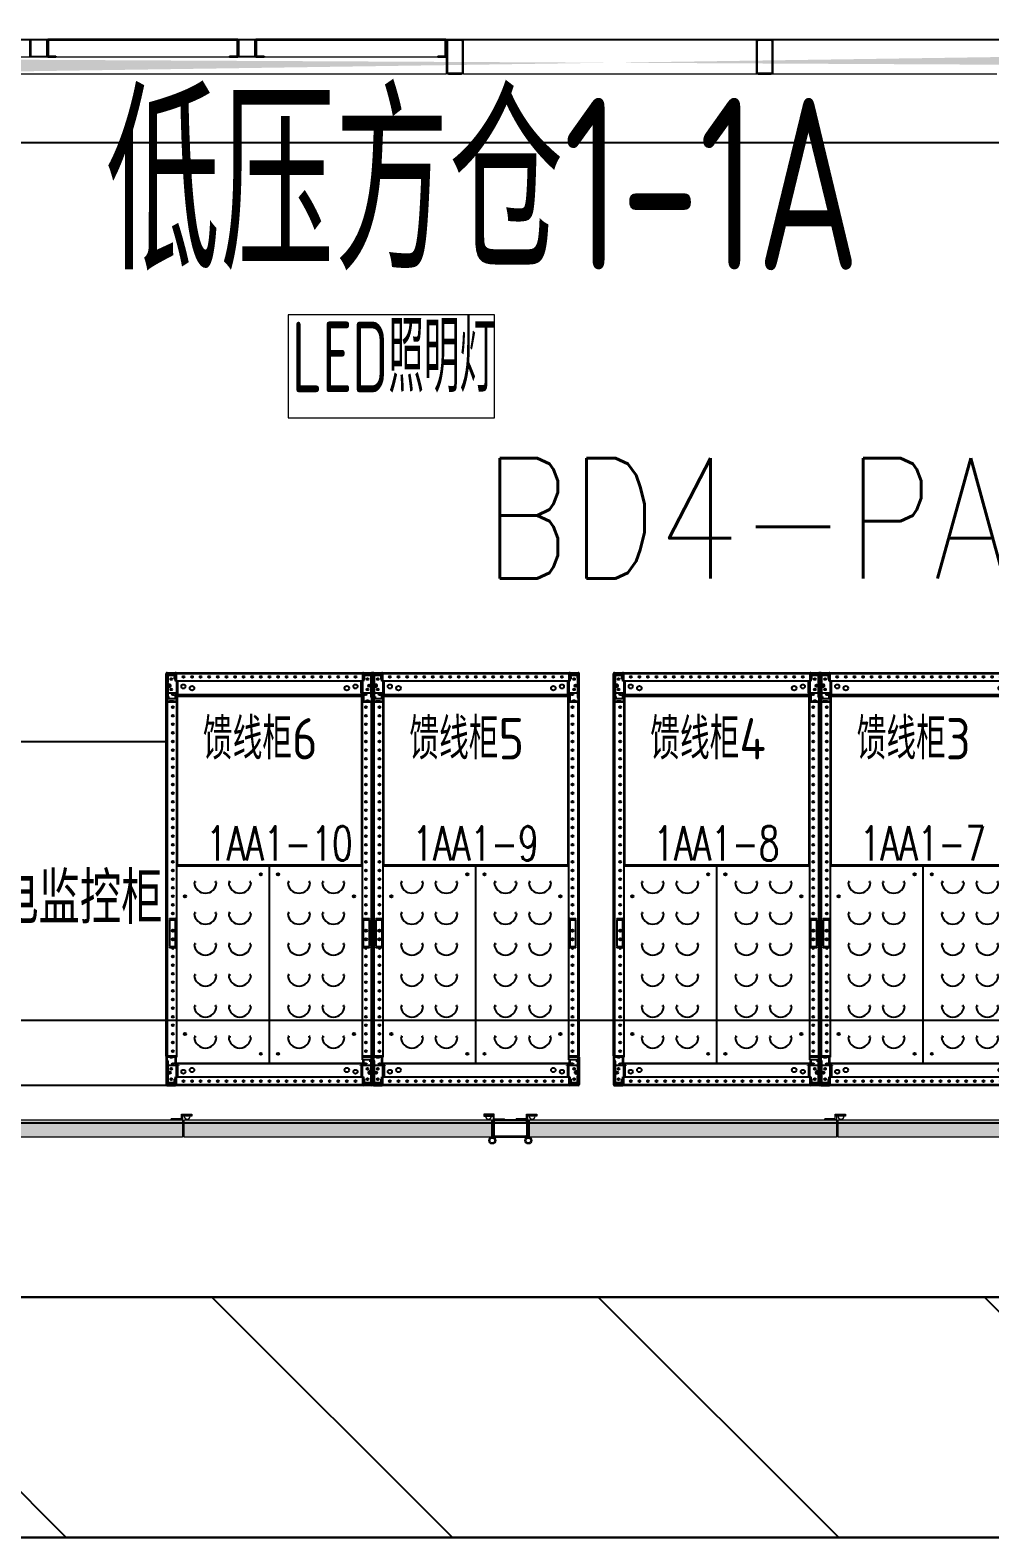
# Model space of a CAD drawing. Extents: x 758840 to 1108724, y -102573 to 143521.
# Drawn here: x 796039 to 798828, y 69328 to 73710 of the extents above; entities that cross this region are included whole.
import ezdxf
from ezdxf.enums import TextEntityAlignment as Align
from ezdxf.xclip import XClip

# ---------------------------------------------------------------- set-up
doc = ezdxf.new("R2010")
doc.units = 0
doc.header["$LTSCALE"] = 1000
doc.header["$MEASUREMENT"] = 0
for name, color, linetype in [('01-房间正式编号', 1, 'Continuous'), ('01装修-房间名称', 7, 'Continuous'), ('02电气-设备', 255, 'Continuous'), ('02电气-设备基础', 252, 'Continuous'), ('hdt-101供电设计', 6, 'Continuous'), ('LWIRE', 1, 'Continuous'), ('电缆沟', 2, 'Continuous'), ('空调标注', 3, 'Continuous'), ('钢盖板', 6, 'Continuous')]:
    doc.layers.add(name, color=color, linetype=linetype)
doc.layers.add('细实线', color=3, linetype='Continuous', lineweight=5)
doc.styles.add('_TEL_DIM', font='SIMPLEX', dxfattribs={"width": 0.8, "height": 3.5, "bigfont": 'HZTXT'})
doc.styles.add('Huarun_ziti', font='gbenor.shx', dxfattribs={"width": 0.7, "bigfont": 'gbcbig.shx'})
doc.styles.get("Standard").update_dxf_attribs({"font": 'gbenor.shx', "bigfont": 'gbcbig.shx'})
doc.styles.add('平面图B$0$HZ', font='romans.shx', dxfattribs={"width": 0.8, "bigfont": 'gbcbig.shx'})
doc.styles.add('电气文字', font='txtd.shx', dxfattribs={"width": 0.8, "height": 3.5, "bigfont": 'HZTXT.shx'})
doc.styles.add('设计说明', font='tssdeng.shx', dxfattribs={"width": 0.7, "bigfont": 'tssdchn.shx'})
pattern_1 = [(315, (1.005, 48.483), (28.28427125, 28.28427125), [4.0142, -35.9858]), (315, (-20.185, 27.293), (28.28427125, 28.28427125), [4.0142, -35.9858]), (135, (13.44, 22.53), (-28.28427125, -28.28427125), [4.0142, -35.9858]), (135, (5.767, 14.858), (-28.28427125, -28.28427125), [4.0142, -35.9858]), (225, (28.298, 28.298), (28.28427125, -28.28427125), [40.0194, 0.0194]), (180, (18.983, 21.822), (-28.2842, 28.2842), [3.4144, -53.1542]), (161.56505, (43.853, 50.106), (-28.284169758, 28.28429741), [2.244, -87.1988]), (161.56505, (15.569, 21.822), (-28.284169758, 28.28429741), [2.244, -87.1988]), (198.43495, (51.525, 51.525), (-28.28429741, 28.28416976), [4.488, -84.9548]), (198.43495, (23.24, 23.24), (-28.28429741, 28.28416976), [4.488, -84.9548]), (108.43495, (38.886, 53.654), (-28.28429741, 28.284169758), [21.3712, -68.0716]), (108.43495, (10.602, 25.37), (-28.28429741, 28.284169758), [21.3712, -68.0716]), (161.56505, (29.29, 76.767), (-28.284169758, 28.28429741), [2.244, -87.1988]), (161.56505, (1.005, 48.483), (-28.284169758, 28.28429741), [2.244, -87.1988]), (180, (-1.124, 49.192), (-28.2842, 28.2842), [3.4144, -53.1542]), (198.43495, (23.746, 77.476), (-28.28429741, 28.28416976), [4.488, -84.9548]), (198.43495, (-4.538, 49.192), (-28.28429741, 28.28416976), [4.488, -84.9548]), (90, (-20.894, 29.422), (-28.2842, 28.2842), [3.4144, -53.1542]), (108.43495, (8.1, 55.577), (-28.28429741, 28.284169758), [2.244, -87.1988]), (108.43495, (-20.185, 27.293), (-28.28429741, 28.284169758), [2.244, -87.1988]), (71.56505, (7.39, 61.12), (-28.28416976, 28.28429741), [4.488, -84.9548]), (71.56505, (-20.894, 32.836), (-28.28416976, 28.28429741), [4.488, -84.9548]), (161.56505, (31.212, 45.98), (-28.284169758, 28.28429741), [21.3712, -68.0716]), (161.56505, (2.928, 17.696), (-28.284169758, 28.28429741), [21.3712, -68.0716]), (90, (6.476, 9.315), (-28.2842, 28.2842), [3.4144, -53.1542]), (108.43495, (34.76, 41.013), (-28.28429741, 28.284169758), [2.244, -87.1988]), (108.43495, (6.476, 12.729), (-28.28429741, 28.284169758), [2.244, -87.1988]), (71.56505, (33.34, 33.34), (-28.28416976, 28.28429741), [4.488, -84.9548]), (71.56505, (5.057, 5.057), (-28.28416976, 28.28429741), [4.488, -84.9548])]

# ---------------------------------------------------------------- blocks, each defined once
blk = doc.blocks.new('600mm 低压柜')
at = {"linetype": 'Continuous', "lineweight": 18}
h = blk.add_hatch(dxfattribs=at)
h.set_pattern_fill('ANSI31', color=256, scale=100, style=0)
h.set_pattern_definition([(45, (-14519.86, -15579.33), (-224.5064, 224.5064), [])])
edge = h.paths.add_edge_path(flags=0)
edge.add_line((15.6, -155), (42.1, -155))
edge.add_line((42.1, -155), (42.1, -152.5))
edge.add_line((42.1, -152.5), (15.6, -152.5))
edge.add_arc((15.6, -152), 0.5, 180, 270, ccw=False)
edge.add_line((15.1, -152), (15.1, -73))
edge.add_arc((15.6, -73), 0.5, 90, 180, ccw=False)
edge.add_line((15.6, -72.5), (39.1, -72.5))
edge.add_arc((39.1, -73), 0.5, 0, 90, ccw=False)
edge.add_line((39.6, -73), (39.6, -95))
edge.add_line((39.6, -95), (42.1, -95))
edge.add_line((42.1, -95), (42.1, -73))
edge.add_arc((39.1, -73), 3, 0, 90)
edge.add_line((39.1, -70), (15.6, -70))
edge.add_arc((15.6, -73), 3, 90, 180)
edge.add_line((12.6, -73), (12.6, -152))
edge.add_arc((15.6, -152), 3, 180, 270)
h = blk.add_hatch(dxfattribs=at)
h.set_pattern_fill('ANSI31', color=256, scale=100, angle=90, style=0)
h.set_pattern_definition([(135, (-14519.86, -15579.33), (-224.5064, -224.5064), [])])
edge = h.paths.add_edge_path(flags=0)
edge.add_line((609.6, -152.5), (583.1, -152.5))
edge.add_line((583.1, -152.5), (583.1, -155))
edge.add_line((583.1, -155), (609.6, -155))
edge.add_arc((609.6, -152), 3, 270, 360)
edge.add_line((612.6, -152), (612.6, -73))
edge.add_arc((609.6, -73), 3, 360, 450)
edge.add_line((609.6, -70), (586.1, -70))
edge.add_arc((586.1, -73), 3, 90, 180)
edge.add_line((583.1, -73), (583.1, -95))
edge.add_line((583.1, -95), (585.6, -95))
edge.add_line((585.6, -95), (585.6, -73))
edge.add_arc((586.1, -73), 0.5, 90, 180, ccw=False)
edge.add_line((586.1, -72.5), (609.6, -72.5))
edge.add_arc((609.6, -73), 0.5, 0, 90, ccw=False)
edge.add_line((610.1, -73), (610.1, -152))
edge.add_arc((609.6, -152), 0.5, 270, 360, ccw=False)
at = {"linetype": 'Continuous', "lineweight": 25}
for p, q in [((12.6, -1185), (12.6, -73)), ((15.1, -152), (15.1, -73)), ((15.6, -70), (609.6, -70)), ((39.1, -72.5), (15.6, -72.5)), ((15.6, -96.5), (15.6, -72.5)), ((17.1, -75.2), (17.1, -72.7)), ((17.1, -72.7), (39.5, -72.7)), ((17.1, -75.2), (39.6, -75.2)), ((20.1, -78.5), (17.1, -81.5)), ((17.1, -81.5), (17.1, -97.1)), ((20.1, -75.2), (20.1, -72.7)), ((39.6, -78.5), (20.1, -78.5)), ((37.1, -81.7), (38.6, -80.2)), ((37.1, -88.2), (37.1, -81.7)), ((38.6, -80.2), (39.6, -80.2)), ((39.6, -70), (39.6, -70)), ((39.6, -95), (39.6, -73)), ((42.1, -72.5), (42, -72.5)), ((42, -72.7), (42.1, -72.7)), ((42.1, -95), (42.1, -70)), ((583.1, -73), (42.1, -73)), ((583.1, -70), (583.1, -128.5)), ((583.1, -72.5), (583.1, -72.5)), ((583.1, -72.7), (583.1, -72.7)), ((585.6, -70), (585.6, -70)), ((585.6, -73), (585.6, -95)), ((585.6, -75.2), (608.1, -75.2)), ((605.1, -78.5), (585.6, -78.5)), ((585.6, -80.2), (586.6, -80.2)), ((585.7, -72.7), (608.1, -72.7)), ((609.6, -72.5), (586.1, -72.5)), ((586.6, -80.2), (588.1, -81.7)), ((588.1, -81.7), (588.1, -88.2)), ((608.1, -81.5), (605.1, -78.5)), ((607.4, -86.3), (609.9, -86.3)), ((607.4, -86.3), (607.4, -140.8)), ((607.6, -75.2), (607.6, -72.7)), ((608.1, -75.2), (608.1, -72.7)), ((608.1, -86.3), (608.1, -81.5)), ((609.3, -80.2), (609.3, -72.5)), ((610.1, -80.2), (609.3, -80.2)), ((609.6, -80.2), (609.6, -86.3)), ((609.9, -86.3), (609.9, -140.8)), ((610.1, -73), (610.1, -152)), ((612.6, -1185), (612.6, -73)), ((15.2, -138.9), (15.2, -96.4)), ((17.8, -98.3), (17.7, -98.1)), ((17.8, -145), (17.8, -98.3)), ((19.5, -107.8), (17.8, -107.8)), ((17.8, -114.4), (19.5, -114.4)), ((17.8, -126.2), (20.1, -128.5)), ((19.5, -107.8), (19.5, -114.4)), ((20.1, -128.5), (48.1, -128.5)), ((38.6, -89.7), (37.1, -88.2)), ((37.8, -128.5), (37.8, -128.6)), ((37.8, -128.6), (42.1, -128.6)), ((39.6, -89.7), (38.6, -89.7)), ((39.1, -128.6), (39.1, -134.5)), ((585.6, -95), (39.6, -95)), ((39.6, -145), (39.6, -128.6)), ((42.1, -128.6), (42.1, -1187.5)), ((48.1, -129), (42.1, -129)), ((42.5, -95), (42.5, -128.5)), ((45.1, -95), (45.1, -128.5)), ((45.2, -95), (45.2, -128.5)), ((48.1, -128.5), (48.1, -129)), ((577.1, -128.5), (605.1, -128.5)), ((577.1, -129), (577.1, -128.5)), ((583.1, -129), (577.1, -129)), ((579.6, -128.5), (579.6, -95)), ((580.1, -128.5), (580.1, -95)), ((583.1, -1195), (583.1, -128.6)), ((583.1, -128.6), (587.3, -128.6)), ((586.6, -89.7), (585.6, -89.7)), ((585.6, -128.6), (585.6, -152.5)), ((586.1, -134.5), (586.1, -128.6)), ((588.1, -88.2), (586.6, -89.7)), ((587.3, -128.6), (587.3, -128.5)), ((605.1, -128.5), (607.4, -126.2)), ((607.4, -124.5), (609.9, -124.5)), ((607.4, -128.7), (609.9, -128.7)), ((610, -98.5), (610, -142.7)), ((610, -98.5), (610.1, -98.5)), ((15.1, -145), (42.1, -145)), ((15.3, -140.7), (17.7, -140.4)), ((15.3, -140.7), (17.7, -140.5)), ((15.3, -140.7), (17.8, -140.7)), ((15.3, -145), (15.3, -140.7)), ((15.6, -145), (15.6, -152.5)), ((15.6, -152.5), (42.1, -152.5)), ((15.6, -155), (42.1, -155)), ((15.6, -155), (15.6, -1185)), ((17.7, -140.5), (17.8, -140.7)), ((19.5, -138.9), (17.8, -138.9)), ((19.5, -138.9), (19.5, -145)), ((22.1, -152.5), (22.1, -152.2)), ((22.1, -152.2), (34.1, -152.2)), ((22.1, -155.2), (22.1, -155)), ((34.1, -155.2), (22.1, -155.2)), ((31, -155), (30.6, -155.2)), ((34.1, -152.2), (34.1, -152.5)), ((34.1, -155), (34.1, -155.2)), ((37.1, -137), (37.1, -134.5)), ((37.1, -134.5), (39.6, -134.5)), ((37.1, -137), (39.6, -137)), ((38.6, -137), (38.6, -134.5)), ((39.1, -137), (39.1, -145)), ((583.1, -134), (42.1, -134)), ((42.1, -134.5), (583.1, -134.5)), ((42.1, -137), (583.1, -137)), ((42.1, -143), (42.6, -143)), ((42.6, -137), (42.6, -631)), ((43.6, -137), (43.6, -631)), ((43.7, -138), (43.7, -137)), ((581.5, -138), (43.7, -138)), ((44.1, -138.5), (43.8, -138)), ((44.1, -138.5), (581.1, -138.5)), ((44.1, -138.5), (44.1, -631)), ((581.1, -631), (581.1, -138.5)), ((581.5, -138), (581.5, -137)), ((581.6, -137), (581.5, -137.5)), ((581.6, -631), (581.6, -137)), ((582.6, -631), (582.6, -137)), ((582.6, -143), (583.1, -143)), ((583.1, -152.5), (609.6, -152.5)), ((583.1, -155), (612.6, -155)), ((585.6, -134.5), (588.1, -134.5)), ((585.6, -137), (588.1, -137)), ((586.1, -152.5), (586.1, -137)), ((586.6, -137), (586.6, -134.5)), ((588.1, -137), (588.1, -134.5)), ((592.8, -151.5), (594.3, -150)), ((592.8, -152.5), (592.8, -151.5)), ((594.3, -150), (600.8, -150)), ((600.8, -150), (602.3, -151.5)), ((602.3, -151.5), (602.3, -152.5)), ((609.9, -140.8), (607.4, -140.8)), ((609.6, -142.6), (609.6, -152.5)), ((609.6, -1185), (609.6, -155)), ((610.1, -140.9), (610, -140.9)), ((610.1, -154.9), (610.1, -155)), ((583.1, -631.5), (42.1, -631.5)), ((42.6, -631), (43.6, -631)), ((581.6, -629.5), (43.6, -629.5)), ((44.1, -630), (581.1, -630)), ((44.1, -631), (581.1, -631)), ((147.4, -631.5), (147.4, -631)), ((149.6, -631.5), (149.6, -631)), ((275.1, -631.5), (275.1, -631)), ((312.6, -1205.5), (312.6, -631.5)), ((350.1, -631), (350.1, -631.5)), ((562.6, -631), (562.6, -631.5)), ((582.6, -631), (581.6, -631)), ((94.1, -677), (97.1, -677)), ((97.1, -680), (94.1, -680)), ((156, -677), (159, -677)), ((159, -680), (156, -680)), ((194.1, -677), (197.1, -677)), ((197.1, -680), (194.1, -680)), ((256, -677), (259, -677)), ((259, -680), (256, -680)), ((366.1, -677), (369.1, -677)), ((369.1, -680), (366.1, -680)), ((428, -677), (431, -677)), ((431, -680), (428, -680)), ((466.1, -677), (469.1, -677)), ((469.1, -680), (466.1, -680)), ((528, -677), (531, -677)), ((531, -680), (528, -680)), ((22.1, -785), (22.1, -787)), ((22.1, -785), (39.1, -785)), ((22.1, -787), (39.1, -787)), ((40.1, -867), (40.1, -788)), ((94.1, -767), (97.1, -767)), ((97.1, -770), (94.1, -770)), ((156, -767), (159, -767)), ((159, -770), (156, -770)), ((194.1, -767), (197.1, -767)), ((197.1, -770), (194.1, -770)), ((256, -767), (259, -767)), ((259, -770), (256, -770)), ((366.1, -767), (369.1, -767)), ((369.1, -770), (366.1, -770)), ((428, -767), (431, -767)), ((431, -770), (428, -770)), ((466.1, -767), (469.1, -767)), ((469.1, -770), (466.1, -770)), ((528, -767), (531, -767)), ((531, -770), (528, -770)), ((585.1, -788), (585.1, -867)), ((586.1, -785), (603.1, -785)), ((586.1, -787), (603.1, -787)), ((603.1, -787), (603.1, -785)), ((22.1, -789.5), (22.1, -865.5)), ((40.1, -789.5), (22.1, -789.5)), ((39.1, -789.5), (39.1, -865.5)), ((603.1, -789.5), (585.1, -789.5)), ((586.1, -865.5), (586.1, -789.5)), ((603.1, -865.5), (603.1, -789.5)), ((22.1, -865.5), (40.1, -865.5)), ((22.1, -868), (22.1, -870)), ((39.1, -868), (22.1, -868)), ((39.1, -870), (22.1, -870)), ((94.1, -857), (97.1, -857)), ((97.1, -860), (94.1, -860)), ((156, -857), (159, -857)), ((159, -860), (156, -860)), ((194.1, -857), (197.1, -857)), ((197.1, -860), (194.1, -860)), ((256, -857), (259, -857)), ((259, -860), (256, -860)), ((366.1, -857), (369.1, -857)), ((369.1, -860), (366.1, -860)), ((428, -857), (431, -857)), ((431, -860), (428, -860)), ((466.1, -857), (469.1, -857)), ((469.1, -860), (466.1, -860)), ((528, -857), (531, -857)), ((531, -860), (528, -860)), ((585.1, -865.5), (603.1, -865.5)), ((603.1, -868), (586.1, -868)), ((603.1, -870), (586.1, -870)), ((603.1, -870), (603.1, -868)), ((94.1, -947), (97.1, -947)), ((97.1, -950), (94.1, -950)), ((156, -947), (159, -947)), ((159, -950), (156, -950)), ((194.1, -947), (197.1, -947)), ((197.1, -950), (194.1, -950)), ((256, -947), (259, -947)), ((259, -950), (256, -950)), ((366.1, -947), (369.1, -947)), ((369.1, -950), (366.1, -950)), ((428, -947), (431, -947)), ((431, -950), (428, -950)), ((466.1, -947), (469.1, -947)), ((469.1, -950), (466.1, -950)), ((528, -947), (531, -947)), ((531, -950), (528, -950)), ((94.1, -1037), (97.1, -1037)), ((97.1, -1040), (94.1, -1040)), ((156, -1037), (159, -1037)), ((159, -1040), (156, -1040)), ((194.1, -1037), (197.1, -1037)), ((197.1, -1040), (194.1, -1040)), ((256, -1037), (259, -1037)), ((259, -1040), (256, -1040)), ((366.1, -1037), (369.1, -1037)), ((369.1, -1040), (366.1, -1040)), ((428, -1037), (431, -1037)), ((431, -1040), (428, -1040)), ((466.1, -1037), (469.1, -1037)), ((469.1, -1040), (466.1, -1040)), ((528, -1037), (531, -1037)), ((531, -1040), (528, -1040)), ((94.1, -1127), (97.1, -1127)), ((97.1, -1130), (94.1, -1130)), ((156, -1127), (159, -1127)), ((159, -1130), (156, -1130)), ((194.1, -1127), (197.1, -1127)), ((197.1, -1130), (194.1, -1130)), ((256, -1127), (259, -1127)), ((259, -1130), (256, -1130)), ((366.1, -1127), (369.1, -1127)), ((369.1, -1130), (366.1, -1130)), ((428, -1127), (431, -1127)), ((431, -1130), (428, -1130)), ((466.1, -1127), (469.1, -1127)), ((469.1, -1130), (466.1, -1130)), ((528, -1127), (531, -1127)), ((531, -1130), (528, -1130)), ((42.1, -1185), (12.6, -1185)), ((12.6, -1188), (12.6, -1267)), ((15.1, -1185), (15.1, -1185)), ((15.1, -1267), (15.1, -1188)), ((15.1, -1199), (15.2, -1199)), ((15.2, -1241.5), (15.2, -1197.3)), ((15.3, -1199.1), (17.8, -1199.1)), ((15.3, -1253.6), (15.3, -1199.1)), ((17.8, -1211.2), (15.3, -1211.2)), ((17.8, -1215.4), (15.3, -1215.4)), ((42.1, -1187.5), (15.6, -1187.5)), ((15.6, -1197.3), (15.6, -1187.5)), ((17.8, -1253.6), (17.8, -1199.1)), ((20.1, -1211.5), (17.8, -1213.8)), ((48.1, -1211.5), (20.1, -1211.5)), ((22.8, -1188.5), (22.8, -1187.5)), ((24.3, -1190), (22.8, -1188.5)), ((30.8, -1190), (24.3, -1190)), ((32.3, -1188.5), (30.8, -1190)), ((32.3, -1187.5), (32.3, -1188.5)), ((37.1, -1203), (37.1, -1205.5)), ((39.6, -1203), (37.1, -1203)), ((39.6, -1205.5), (37.1, -1205.5)), ((42.1, -1211.4), (37.8, -1211.4)), ((37.8, -1211.4), (37.8, -1211.5)), ((38.6, -1203), (38.6, -1205.5)), ((39.1, -1187.5), (39.1, -1203)), ((39.1, -1205.5), (39.1, -1211.4)), ((39.6, -1211.4), (39.6, -1187.5)), ((40.6, -1187.5), (40.6, -1205.5)), ((40.6, -1205.5), (584.6, -1205.5)), ((42.1, -1211.4), (42.1, -1205.5)), ((42.1, -1206), (583.1, -1206)), ((42.1, -1211), (48.1, -1211)), ((42.1, -1270), (42.1, -1211.5)), ((45.1, -1211.5), (45.1, -1245)), ((45.6, -1211.5), (45.6, -1245)), ((48.1, -1211), (48.1, -1211.5)), ((577.1, -1211), (583.1, -1211)), ((577.1, -1211.5), (577.1, -1211)), ((605.1, -1211.5), (577.1, -1211.5)), ((579.9, -1245), (579.9, -1211.5)), ((580, -1245), (580, -1211.5)), ((582.6, -1245), (582.6, -1211.5)), ((609.6, -1185), (583.1, -1185)), ((609.6, -1187.5), (583.1, -1187.5)), ((610.1, -1195), (583.1, -1195)), ((583.1, -1205.5), (583.1, -1211.4)), ((587.3, -1211.4), (583.1, -1211.4)), ((584.6, -1205.5), (584.6, -1195)), ((585.6, -1195), (585.6, -1211.4)), ((588.1, -1203), (585.6, -1203)), ((588.1, -1205.5), (585.6, -1205.5)), ((586.1, -1203), (586.1, -1195)), ((586.1, -1211.4), (586.1, -1205.5)), ((586.6, -1203), (586.6, -1205.5)), ((587.3, -1211.5), (587.3, -1211.4)), ((588.1, -1203), (588.1, -1205.5)), ((591.1, -1185), (591.1, -1184.7)), ((591.1, -1184.7), (603.1, -1184.7)), ((591.1, -1187.7), (591.1, -1187.5)), ((603.1, -1187.7), (591.1, -1187.7)), ((594.1, -1185), (594.5, -1184.7)), ((603.1, -1184.7), (603.1, -1185)), ((603.1, -1187.5), (603.1, -1187.7)), ((607.4, -1213.8), (605.1, -1211.5)), ((605.7, -1201.1), (605.7, -1195)), ((605.7, -1201.1), (607.4, -1201.1)), ((607.4, -1225.6), (605.7, -1225.6)), ((605.7, -1232.2), (605.7, -1225.6)), ((607.4, -1195), (607.4, -1241.7)), ((607.4, -1199.4), (607.4, -1199.2)), ((609.9, -1199.2), (607.4, -1199.5)), ((609.9, -1199.2), (607.4, -1199.4)), ((609.9, -1199.2), (607.4, -1199.2)), ((609.6, -1195), (609.6, -1187.5)), ((609.9, -1195), (609.9, -1199.2)), ((610, -1201.1), (610, -1243.5)), ((610.1, -1188), (610.1, -1267)), ((612.6, -1188), (612.6, -1267)), ((15.2, -1241.5), (15.1, -1241.5)), ((15.1, -1259.8), (15.9, -1259.8)), ((17.8, -1253.6), (15.3, -1253.6)), ((15.6, -1259.8), (15.6, -1253.6)), ((15.6, -1267.5), (39.1, -1267.5)), ((15.6, -1270), (39.1, -1270)), ((15.9, -1259.8), (15.9, -1267.5)), ((17.1, -1253.6), (17.1, -1258.5)), ((17.1, -1258.5), (20.1, -1261.5)), ((17.1, -1264.8), (17.1, -1267.3)), ((39.6, -1264.8), (17.1, -1264.8)), ((39.5, -1267.3), (17.1, -1267.3)), ((17.6, -1264.8), (17.6, -1267.3)), ((20.1, -1261.5), (39.6, -1261.5)), ((37.1, -1251.7), (38.6, -1250.2)), ((37.1, -1258.2), (37.1, -1251.7)), ((38.6, -1259.7), (37.1, -1258.2)), ((38.6, -1250.2), (39.6, -1250.2)), ((39.6, -1259.7), (38.6, -1259.7)), ((39.6, -1267), (39.6, -1245)), ((39.6, -1245), (585.6, -1245)), ((39.6, -1269.9), (39.6, -1270)), ((609.6, -1270), (39.6, -1270)), ((42.1, -1267.3), (42, -1267.3)), ((42, -1267.5), (42.1, -1267.5)), ((42.1, -1267), (583.1, -1267)), ((583.1, -1245), (583.1, -1270)), ((583.1, -1267.3), (583.1, -1267.3)), ((583.1, -1267.5), (583.1, -1267.5)), ((585.6, -1245), (585.6, -1267)), ((585.6, -1250.2), (586.6, -1250.2)), ((586.6, -1259.7), (585.6, -1259.7)), ((585.6, -1261.5), (605.1, -1261.5)), ((608.1, -1264.8), (585.6, -1264.8)), ((608.1, -1267.3), (585.7, -1267.3)), ((586.1, -1267.5), (609.6, -1267.5)), ((586.6, -1250.2), (588.1, -1251.7)), ((588.1, -1258.2), (586.6, -1259.7)), ((588.1, -1251.7), (588.1, -1258.2)), ((605.1, -1261.5), (608.1, -1258.5)), ((605.1, -1264.8), (605.1, -1267.3)), ((605.7, -1232.2), (607.4, -1232.2)), ((607.4, -1241.7), (607.4, -1241.9)), ((608.1, -1258.5), (608.1, -1242.9)), ((608.1, -1264.8), (608.1, -1267.3)), ((609.6, -1243.5), (609.6, -1267.5))]:
    blk.add_line(p, q, dxfattribs=at)
at = {"linetype": 'Continuous', "lineweight": 25, "flags": 128}
for points in [[(33.5, -155.2), (33.3, -155), (33.1, -155)], [(591.6, -1184.7), (591.8, -1184.9), (592, -1185)]]:
    blk.add_lwpolyline(points, dxfattribs=at)
at = {"linetype": 'Continuous', "lineweight": 25}
for centre, radius in [((27.3, -88.5), 2.7), ((62.6, -82.5), 2.7), ((87.6, -82.5), 2.7), ((112.6, -82.5), 2.7), ((137.6, -82.5), 2.7), ((162.6, -82.5), 2.7), ((187.6, -82.5), 2.7), ((212.6, -82.5), 2.7), ((237.6, -82.5), 2.7), ((262.6, -82.5), 2.7), ((287.6, -82.5), 2.7), ((312.6, -82.5), 2.7), ((337.6, -82.5), 2.7), ((362.6, -82.5), 2.7), ((387.6, -82.5), 2.7), ((412.6, -82.5), 2.7), ((437.6, -82.5), 2.7), ((462.6, -82.5), 2.7), ((487.6, -82.5), 2.7), ((512.6, -82.5), 2.7), ((537.6, -82.5), 2.7), ((562.6, -82.5), 2.7), ((597.8, -88.5), 2.7), ((27.3, -118.5), 2.7), ((32.1, -132.5), 2.7), ((62.6, -110), 6), ((87.6, -115), 6.55), ((537.6, -115), 6.55), ((562.6, -110), 6), ((593.1, -132.5), 2.7), ((597.8, -118.5), 2.7), ((602.6, -107.5), 3.55), ((32.1, -170), 2.7), ((593.1, -170), 2.7), ((32.1, -195), 2.7), ((32.1, -220), 2.7), ((593.1, -195), 2.7), ((593.1, -220), 2.7), ((32.1, -245), 2.7), ((593.1, -245), 2.7), ((32.1, -270), 2.7), ((32.1, -295), 2.7), ((593.1, -270), 2.7), ((593.1, -295), 2.7), ((32.1, -320), 2.7), ((32.1, -345), 2.7), ((593.1, -320), 2.7), ((593.1, -345), 2.7), ((32.1, -370), 2.7), ((32.1, -395), 2.7), ((593.1, -370), 2.7), ((593.1, -395), 2.7), ((32.1, -420), 2.7), ((593.1, -420), 2.7), ((32.1, -445), 2.7), ((32.1, -470), 2.7), ((593.1, -445), 2.7), ((593.1, -470), 2.7), ((32.1, -495), 2.7), ((32.1, -520), 2.7), ((593.1, -495), 2.7), ((593.1, -520), 2.7), ((32.1, -545), 2.7), ((32.1, -570), 2.7), ((593.1, -545), 2.7), ((593.1, -570), 2.7), ((32.1, -595), 2.7), ((593.1, -595), 2.7), ((32.1, -620), 2.7), ((32.1, -645), 2.7), ((287.6, -656), 3.25), ((287.6, -656), 2.7), ((337.6, -656), 3.25), ((337.6, -656), 2.7), ((593.1, -620), 2.7), ((593.1, -645), 2.7), ((32.1, -670), 2.7), ((32.1, -695), 2.7), ((593.1, -670), 2.7), ((593.1, -695), 2.7), ((32.1, -720), 2.7), ((32.1, -745), 2.7), ((67.1, -720), 3.25), ((67.1, -720), 2.7), ((558.1, -720), 3.25), ((558.1, -720), 2.7), ((593.1, -720), 2.7), ((593.1, -745), 2.7), ((32.1, -770), 2.7), ((593.1, -770), 2.7), ((32.1, -820), 3.55), ((32.1, -820), 2.7), ((593.1, -820), 3.55), ((593.1, -820), 2.7), ((32.1, -845), 3.55), ((32.1, -845), 2.7), ((593.1, -845), 3.55), ((593.1, -845), 2.7), ((32.1, -895), 2.7), ((32.1, -920), 2.7), ((593.1, -895), 2.7), ((593.1, -920), 2.7), ((32.1, -945), 2.7), ((593.1, -945), 2.7), ((32.1, -970), 2.7), ((32.1, -995), 2.7), ((593.1, -970), 2.7), ((593.1, -995), 2.7), ((32.1, -1020), 2.7), ((32.1, -1045), 2.7), ((593.1, -1020), 2.7), ((593.1, -1045), 2.7), ((32.1, -1070), 2.7), ((32.1, -1095), 2.7), ((593.1, -1070), 2.7), ((593.1, -1095), 2.7), ((32.1, -1120), 2.7), ((67.1, -1120), 3.25), ((67.1, -1120), 2.7), ((558.1, -1120), 3.25), ((558.1, -1120), 2.7), ((593.1, -1120), 2.7), ((32.1, -1145), 2.7), ((32.1, -1170), 2.7), ((287.6, -1178), 3.25), ((287.6, -1178), 2.7), ((337.6, -1178), 3.25), ((337.6, -1178), 2.7), ((593.1, -1145), 2.7), ((593.1, -1170), 2.7), ((27.3, -1221.5), 2.7), ((32.1, -1207.5), 2.7), ((62.6, -1230), 6), ((87.6, -1225), 6.55), ((537.6, -1225), 6.55), ((562.6, -1230), 6), ((593.1, -1207.5), 2.7), ((597.8, -1221.5), 2.7), ((22.6, -1232.5), 3.55), ((27.3, -1251.5), 2.7), ((62.6, -1257.5), 2.7), ((87.6, -1257.5), 2.7), ((112.6, -1257.5), 2.7), ((137.6, -1257.5), 2.7), ((162.6, -1257.5), 2.7), ((187.6, -1257.5), 2.7), ((212.6, -1257.5), 2.7), ((237.6, -1257.5), 2.7), ((262.6, -1257.5), 2.7), ((287.6, -1257.5), 2.7), ((312.6, -1257.5), 2.7), ((337.6, -1257.5), 2.7), ((362.6, -1257.5), 2.7), ((387.6, -1257.5), 2.7), ((412.6, -1257.5), 2.7), ((437.6, -1257.5), 2.7), ((462.6, -1257.5), 2.7), ((487.6, -1257.5), 2.7), ((512.6, -1257.5), 2.7), ((537.6, -1257.5), 2.7), ((562.6, -1257.5), 2.7), ((597.8, -1251.5), 2.7)]:
    blk.add_circle(centre, radius, dxfattribs=at)
for centre, radius, start, end in [((15.6, -73), 3, 90, 180), ((15.6, -73), 0.5, 90, 180), ((39.1, -73), 3, 0, 90), ((39.1, -73), 0.5, 0, 90), ((586.1, -73), 3, 90, 180), ((586.1, -73), 0.5, 90, 180), ((609.6, -73), 3, 360, 90), ((609.6, -73), 0.5, 360, 90), ((16.4, -98.3), 1.34, 9.2464, 13.1616), ((22.6, -107.5), 3.55, 209.1627, 184.8477), ((609.9, -98.4), 0.0893, 191.4218, 278.0495), ((15.6, -152), 3, 180, 270), ((15.6, -152), 0.5, 180, 270), ((15.2, -140.7), 0.0515, 9.2464, 13.1616), ((16.4, -140.7), 1.34, 9.2464, 13.1616), ((609.6, -140.4), 2.32, 191.4218, 278.0495), ((609.6, -152), 3, 270, 360), ((609.6, -152), 0.5, 270, 0), ((609.9, -140.8), 0.0893, 191.4218, 278.0495), ((610, -142.7), 0.0893, 11.4218, 98.0495), ((126.6, -678.5), 32.5, 182.6454, 357.3546), ((126.6, -678.5), 29.5, 177.0854, 182.9146), ((126.6, -678.5), 29.5, 357.0854, 2.9146), ((226.6, -678.5), 32.5, 182.6454, 357.3546), ((226.6, -678.5), 29.5, 177.0854, 182.9146), ((226.6, -678.5), 29.5, 357.0854, 2.9146), ((398.6, -678.5), 32.5, 182.6454, 357.3546), ((398.6, -678.5), 29.5, 177.0854, 182.9146), ((398.6, -678.5), 29.5, 357.0854, 2.9146), ((498.6, -678.5), 32.5, 182.6454, 357.3546), ((498.6, -678.5), 29.5, 177.0854, 182.9146), ((498.6, -678.5), 29.5, 357.0854, 2.9146), ((39.1, -788), 3, 0, 90), ((39.1, -788), 1, 0, 90), ((126.6, -768.5), 32.5, 182.6454, 357.3546), ((126.6, -768.5), 29.5, 177.0854, 182.9146), ((126.6, -768.5), 29.5, 357.0854, 2.9146), ((226.6, -768.5), 32.5, 182.6454, 357.3546), ((226.6, -768.5), 29.5, 177.0854, 182.9146), ((226.6, -768.5), 29.5, 357.0854, 2.9146), ((398.6, -768.5), 32.5, 182.6454, 357.3546), ((398.6, -768.5), 29.5, 177.0854, 182.9146), ((398.6, -768.5), 29.5, 357.0854, 2.9146), ((498.6, -768.5), 32.5, 182.6454, 357.3546), ((498.6, -768.5), 29.5, 177.0854, 182.9146), ((498.6, -768.5), 29.5, 357.0854, 2.9146), ((586.1, -788), 3, 90, 180), ((586.1, -788), 1, 90, 180), ((32.1, -870), 2.7, 180, 0), ((32.1, -870), 2.7, 47.7946, 132.2054), ((39.1, -867), 3, 270, 0), ((39.1, -867), 1, 270, 0), ((126.6, -858.5), 32.5, 182.6454, 357.3546), ((126.6, -858.5), 29.5, 177.0854, 182.9146), ((126.6, -858.5), 29.5, 357.0854, 2.9146), ((226.6, -858.5), 32.5, 182.6454, 357.3546), ((226.6, -858.5), 29.5, 177.0854, 182.9146), ((226.6, -858.5), 29.5, 357.0854, 2.9146), ((398.6, -858.5), 32.5, 182.6454, 357.3546), ((398.6, -858.5), 29.5, 177.0854, 182.9146), ((398.6, -858.5), 29.5, 357.0854, 2.9146), ((498.6, -858.5), 32.5, 182.6454, 357.3546), ((498.6, -858.5), 29.5, 177.0854, 182.9146), ((498.6, -858.5), 29.5, 357.0854, 2.9146), ((586.1, -867), 3, 180, 270), ((586.1, -867), 1, 180, 270), ((593.1, -870), 2.7, 180, 0), ((593.1, -870), 2.7, 47.7946, 132.2054), ((126.6, -948.5), 32.5, 182.6454, 357.3546), ((126.6, -948.5), 29.5, 177.0854, 182.9146), ((126.6, -948.5), 29.5, 357.0854, 2.9146), ((226.6, -948.5), 32.5, 182.6454, 357.3546), ((226.6, -948.5), 29.5, 177.0854, 182.9146), ((226.6, -948.5), 29.5, 357.0854, 2.9146), ((398.6, -948.5), 32.5, 182.6454, 357.3546), ((398.6, -948.5), 29.5, 177.0854, 182.9146), ((398.6, -948.5), 29.5, 357.0854, 2.9146), ((498.6, -948.5), 32.5, 182.6454, 357.3546), ((498.6, -948.5), 29.5, 177.0854, 182.9146), ((498.6, -948.5), 29.5, 357.0854, 2.9146), ((126.6, -1038.5), 32.5, 182.6454, 357.3546), ((126.6, -1038.5), 29.5, 177.0854, 182.9146), ((126.6, -1038.5), 29.5, 357.0854, 2.9146), ((226.6, -1038.5), 32.5, 182.6454, 357.3546), ((226.6, -1038.5), 29.5, 177.0854, 182.9146), ((226.6, -1038.5), 29.5, 357.0854, 2.9146), ((398.6, -1038.5), 32.5, 182.6454, 357.3546), ((398.6, -1038.5), 29.5, 177.0854, 182.9146), ((398.6, -1038.5), 29.5, 357.0854, 2.9146), ((498.6, -1038.5), 32.5, 182.6454, 357.3546), ((498.6, -1038.5), 29.5, 177.0854, 182.9146), ((498.6, -1038.5), 29.5, 357.0854, 2.9146), ((126.6, -1128.5), 32.5, 182.6454, 357.3546), ((126.6, -1128.5), 29.5, 177.0854, 182.9146), ((126.6, -1128.5), 29.5, 357.0854, 2.9146), ((226.6, -1128.5), 32.5, 182.6454, 357.3546), ((226.6, -1128.5), 29.5, 177.0854, 182.9146), ((226.6, -1128.5), 29.5, 357.0854, 2.9146), ((398.6, -1128.5), 32.5, 182.6454, 357.3546), ((398.6, -1128.5), 29.5, 177.0854, 182.9146), ((398.6, -1128.5), 29.5, 357.0854, 2.9146), ((498.6, -1128.5), 32.5, 182.6454, 357.3546), ((498.6, -1128.5), 29.5, 177.0854, 182.9146), ((498.6, -1128.5), 29.5, 357.0854, 2.9146), ((15.6, -1188), 3, 90, 180), ((15.6, -1188), 0.5, 90, 180), ((15.1, -1197.2), 0.0893, 191.4218, 278.0495), ((15.5, -1199.6), 2.32, 11.4218, 98.0495), ((15.2, -1199.1), 0.0893, 11.4218, 98.0495), ((608.7, -1199.2), 1.34, 189.2464, 193.1616), ((609.6, -1188), 3, 0, 90), ((609.6, -1188), 0.5, 0, 90), ((609.9, -1199.2), 0.0515, 189.2464, 193.1616), ((15.6, -1267), 3, 180, 270), ((15.6, -1267), 0.5, 180, 270), ((15.2, -1241.6), 0.0893, 11.4218, 98.0495), ((39.1, -1267), 0.5, 270, 360), ((39.1, -1267), 3, 270, 360), ((586.1, -1267), 3, 180, 270), ((586.1, -1267), 0.5, 180, 270), ((602.6, -1232.5), 3.55, 29.1627, 4.8477), ((608.7, -1241.7), 1.34, 189.2464, 193.1616), ((609.6, -1267), 3, 270, 0), ((609.6, -1267), 0.5, 270, 0)]:
    blk.add_arc(centre, radius, start, end, dxfattribs=at)
for points, knots in [([(15.2, -96.4), (15.1, -96.4), (15.1, -96.4), (15.1, -96.4), (15.1, -96.4), (15.1, -96.4), (15.1, -96.4)], [0, 0, 0, 0, 0.25, 0.5, 0.75, 1, 1, 1, 1]), ([(15.1, -138.8), (15.1, -138.8), (15.1, -138.8), (15.1, -138.8), (15.1, -138.9), (15.1, -138.9), (15.2, -138.9)], [0, 0, 0, 0, 0.25, 0.5, 0.75, 1, 1, 1, 1]), ([(15.2, -140.6), (15.2, -140.6), (15.2, -140.6), (15.2, -140.6), (15.2, -140.7), (15.2, -140.7), (15.3, -140.7)], [0, 0, 0, 0, 0.25, 0.5, 0.75, 1, 1, 1, 1]), ([(43.7, -137.5), (43.6, -137.3), (43.6, -137.2), (43.6, -137), (43.6, -137)], [0, 0, 0, 0, 0.797692, 1, 1, 1, 1]), ([(581.3, -138), (581.2, -138.1), (581.2, -138.3), (581.1, -138.4), (581.1, -138.5)], [0, 0, 0, 0, 0.790027, 1, 1, 1, 1]), ([(610, -1199.3), (609.9, -1199.3), (609.9, -1199.3), (609.9, -1199.3), (609.9, -1199.3), (609.9, -1199.3), (609.9, -1199.2)], [0, 0, 0, 0, 0.25, 0.5, 0.75, 1, 1, 1, 1]), ([(610.1, -1201.1), (610.1, -1201.1), (610, -1201.1), (610, -1201.1), (610, -1201.1), (610, -1201.1), (610, -1201.1)], [0, 0, 0, 0, 0.25, 0.5, 0.75, 1, 1, 1, 1]), ([(610, -1243.5), (610, -1243.5), (610, -1243.5), (610, -1243.5), (610, -1243.5), (610.1, -1243.6), (610.1, -1243.6)], [0, 0, 0, 0, 0.25, 0.5, 0.75, 1, 1, 1, 1])]:
    blk.add_open_spline(points, degree=3, knots=knots, dxfattribs=at)
for points in [[(17.7, -98), (17.6, -97.8), (17.5, -97.3), (16.9, -96.8), (16.1, -96.5), (15.5, -96.5), (15.2, -96.4)], [(15.2, -138.9), (15.5, -138.9), (16.1, -138.9), (16.9, -139.3), (17.5, -139.8), (17.6, -140.2), (17.7, -140.4)], [(43.7, -138), (43.7, -138), (43.8, -138), (43.9, -138.1), (44, -138.3), (44, -138.4), (44.1, -138.5)], [(581.1, -138.5), (581.1, -138.4), (581.2, -138.3), (581.3, -138.1), (581.4, -138), (581.4, -138), (581.5, -138)], [(610, -1201.1), (609.6, -1201.1), (609, -1201), (608.2, -1200.7), (607.6, -1200.2), (607.5, -1199.7), (607.4, -1199.5)], [(607.4, -1242), (607.5, -1242.2), (607.6, -1242.6), (608.2, -1243.1), (609, -1243.4), (609.6, -1243.5), (610, -1243.5)]]:
    blk.add_open_spline(points, degree=3, dxfattribs=at)
blk = doc.blocks.new('BD4-PAL0101-LVPM-01')
at = {"ltscale": 5}
h = blk.add_hatch(dxfattribs=at)
h.set_pattern_fill('隔热材料01', color=8, scale=80, angle=45)
h.set_pattern_definition(pattern_1)
edge = h.paths.add_edge_path()
edge.add_line((8308313.1, -4135711.1), (8308313.1, -4135761.1))
edge.add_line((8308323.1, -4135761.1), (8308323.1, -4135711.1))
edge.add_line((8308543.1, -4135711.1), (8309359, -4135711.1))
edge.add_line((8309359, -4135761.1), (8308543.1, -4135761.1))
edge.add_line((8309459, -4135711.1), (8311223.1, -4135711.1))
edge.add_line((8311223.1, -4135761.1), (8309459, -4135761.1))
edge.add_line((8312873.1, -4135711.1), (8318069.1, -4135711.1))
edge.add_line((8318069.1, -4135761.1), (8312873.1, -4135761.1))
edge.add_line((8318169.1, -4135711.1), (8321719.1, -4135711.1))
edge.add_line((8321719.1, -4135761.1), (8318169.1, -4135761.1))
edge = h.paths.add_edge_path()
edge.add_line((8318069.1, -4135711.1), (8318069.1, -4135761.1))
edge.add_line((8318169.1, -4135761.1), (8318169.1, -4135711.1))
edge.add_line((8312873.1, -4135761.1), (8312873.1, -4135711.1))
edge.add_line((8311223.1, -4135711.1), (8311223.1, -4135761.1))
edge.add_line((8308543.1, -4135761.1), (8308543.1, -4135711.1))
edge.add_line((8321719.1, -4135711.1), (8321719.1, -4135761.1))
h = blk.add_hatch(dxfattribs=at)
h.set_pattern_fill('隔热材料01', color=8, scale=80, angle=45)
h.set_pattern_definition(pattern_1)
h.paths.add_polyline_path([(8309454.1, -4138801.1), (8308888.6, -4138801.1), (8308888.6, -4138851.1), (8309454.1, -4138851.1)])
h.paths.add_polyline_path([(8308883.6, -4138801.1), (8308318.1, -4138801.1), (8308318.1, -4138851.1), (8308883.6, -4138851.1)])
h.paths.add_polyline_path([(8310456.6, -4138851.1), (8309564.1, -4138851.1), (8309564.1, -4138801.1), (8310456.6, -4138801.1)])
h.paths.add_polyline_path([(8311354.1, -4138851.1), (8310461.6, -4138851.1), (8310461.6, -4138801.1), (8311354.1, -4138801.1)])
h.paths.add_polyline_path([(8311464.1, -4138801.1), (8312356.6, -4138801.1), (8312356.6, -4138851.1), (8311464.1, -4138851.1)])
h.paths.add_polyline_path([(8312361.6, -4138851.1), (8312361.6, -4138801.1), (8313254.1, -4138801.1), (8313254.1, -4138851.1)])
h.paths.add_polyline_path([(8314456.6, -4138851.1), (8313364.1, -4138851.1), (8313364.1, -4138801.1), (8314456.6, -4138801.1)])
h.paths.add_polyline_path([(8314461.6, -4138851.1), (8314461.6, -4138801.1), (8315554.1, -4138801.1), (8315554.1, -4138851.1)])
h.paths.add_polyline_path([(8316861.6, -4138851.1), (8315664.1, -4138851.1), (8315664.1, -4138801.1), (8316861.6, -4138801.1)])
h.paths.add_polyline_path([(8316866.6, -4138851.1), (8316866.6, -4138801.1), (8318064.1, -4138801.1), (8318064.1, -4138851.1)])
h.paths.add_polyline_path([(8319466.6, -4138851.1), (8318174.1, -4138851.1), (8318174.1, -4138801.1), (8319466.6, -4138801.1)])
h.paths.add_polyline_path([(8319471.6, -4138851.1), (8319471.6, -4138801.1), (8320764.1, -4138801.1), (8320764.1, -4138851.1)])
h.paths.add_polyline_path([(8320874.1, -4138851.1), (8321714.1, -4138851.1), (8321714.1, -4138801.1), (8320874.1, -4138801.1)])
at = {"linetype": 'Continuous', "lineweight": 25}
for p, q in [((8310013.7, -4135663.3), (8310013.7, -4135708.9)), ((8310013.7, -4135708.9), (8310013.7, -4135663.3)), ((8310063.7, -4135663.3), (8310063.7, -4135708.9)), ((8310065.7, -4135663.3), (8310065.7, -4135708.9)), ((8310616.2, -4135661.1), (8310065.9, -4135661.1)), ((8310616.2, -4135663.1), (8310065.9, -4135663.1)), ((8310616.4, -4135708.9), (8310616.4, -4135663.3)), ((8310618.4, -4135663.3), (8310618.4, -4135708.9)), ((8310618.4, -4135708.9), (8310618.4, -4135663.3)), ((8310668.4, -4135663.3), (8310668.4, -4135708.9)), ((8310670.4, -4135663.3), (8310670.4, -4135708.9)), ((8311220.8, -4135661.1), (8310670.6, -4135661.1)), ((8311220.8, -4135663.1), (8310670.6, -4135663.1)), ((8311221, -4135708.9), (8311221, -4135663.3)), ((8311223, -4135663.3), (8311223, -4135708.9)), ((8311223, -4135708.9), (8311223, -4135663.3)), ((8310065.9, -4135709.1), (8310088.7, -4135709.1)), ((8310065.9, -4135711.1), (8310088.7, -4135711.1)), ((8310088.7, -4135709.1), (8310088.7, -4135711.1)), ((8310593.4, -4135709.1), (8310593.4, -4135711.1)), ((8310593.4, -4135709.1), (8310616.2, -4135709.1)), ((8310593.4, -4135711.1), (8310616.2, -4135711.1)), ((8310670.6, -4135709.1), (8310693.4, -4135709.1)), ((8310670.6, -4135711.1), (8310693.4, -4135711.1)), ((8310693.4, -4135709.1), (8310693.4, -4135711.1)), ((8311198, -4135709.1), (8311198, -4135711.1)), ((8311198, -4135709.1), (8311220.8, -4135709.1)), ((8311198, -4135711.1), (8311220.8, -4135711.1))]:
    blk.add_line(p, q, dxfattribs=at)
at = {"lineweight": 15}
for p, q in [((8311273.1, -4135661.1), (8312823.1, -4135661.1)), ((8311273.1, -4135761.1), (8311273.1, -4135661.1)), ((8309459, -4135711.1), (8311223.1, -4135711.1)), ((8311223.1, -4135711.1), (8311223.1, -4135761.1)), ((8311223.1, -4135761.1), (8309459, -4135761.1)), ((8312823.1, -4135761.1), (8311273.1, -4135761.1)), ((8310453.6, -4138798.1), (8310423.6, -4138798.1)), ((8310423.6, -4138801.1), (8310423.6, -4138798.1)), ((8310456.6, -4138801.1), (8310423.6, -4138801.1)), ((8310453.6, -4138787.6), (8310453.6, -4138784.6)), ((8310453.6, -4138784.6), (8310483.6, -4138784.6)), ((8310453.6, -4138798.1), (8310453.6, -4138784.6)), ((8310453.6, -4138784.6), (8310456.6, -4138784.6)), ((8310483.6, -4138787.6), (8310456.6, -4138787.6)), ((8310456.6, -4138787.6), (8310456.6, -4138801.1)), ((8310456.6, -4138791.4), (8310456.6, -4138787.6)), ((8310456.6, -4138787.6), (8310483.6, -4138787.6)), ((8310483.6, -4138790.6), (8310456.6, -4138790.6)), ((8310483.6, -4138784.6), (8310483.6, -4138787.6)), ((8310483.6, -4138787.6), (8310483.6, -4138790.6)), ((8311362.1, -4138784.6), (8311332.1, -4138784.6)), ((8311332.1, -4138784.6), (8311332.1, -4138787.6)), ((8311332.1, -4138787.6), (8311359.1, -4138787.6)), ((8311359.1, -4138787.6), (8311332.1, -4138787.6)), ((8311332.1, -4138787.6), (8311332.1, -4138790.6)), ((8311332.1, -4138790.6), (8311359.1, -4138790.6)), ((8311354.6, -4138801.1), (8311354.6, -4138851.3)), ((8311354.6, -4138801.1), (8311358.6, -4138801.1)), ((8311358.6, -4138801.1), (8311358.6, -4138851.3)), ((8311362.1, -4138784.6), (8311359.1, -4138784.6)), ((8311359.1, -4138787.6), (8311359.1, -4138801.1)), ((8311359.1, -4138791.4), (8311359.1, -4138787.6)), ((8311359.1, -4138801.1), (8311392.1, -4138801.1)), ((8311362.1, -4138787.6), (8311362.1, -4138784.6)), ((8311362.1, -4138798.1), (8311362.1, -4138784.6)), ((8311362.1, -4138798.1), (8311392.1, -4138798.1)), ((8311392.1, -4138801.1), (8311392.1, -4138798.1)), ((8311456.1, -4138798.1), (8311426.1, -4138798.1)), ((8311426.1, -4138801.1), (8311426.1, -4138798.1)), ((8311459.1, -4138801.1), (8311426.1, -4138801.1)), ((8311455.9, -4138807.1), (8311455.9, -4138845.1)), ((8311456.1, -4138787.6), (8311456.1, -4138784.6)), ((8311456.1, -4138784.6), (8311486.1, -4138784.6)), ((8311456.1, -4138798.1), (8311456.1, -4138784.6)), ((8311456.1, -4138784.6), (8311459.1, -4138784.6)), ((8311486.1, -4138787.6), (8311459.1, -4138787.6)), ((8311459.1, -4138787.6), (8311459.1, -4138801.1)), ((8311459.1, -4138791.4), (8311459.1, -4138787.6)), ((8311459.1, -4138787.6), (8311486.1, -4138787.6)), ((8311486.1, -4138790.6), (8311459.1, -4138790.6)), ((8311459.6, -4138801.1), (8311459.6, -4138851.3)), ((8311459.6, -4138801.1), (8311463.6, -4138801.1)), ((8311463.6, -4138801.1), (8311463.6, -4138851.3)), ((8311486.1, -4138784.6), (8311486.1, -4138787.6)), ((8311486.1, -4138787.6), (8311486.1, -4138790.6)), ((8312353.6, -4138798.1), (8312323.6, -4138798.1)), ((8312323.6, -4138801.1), (8312323.6, -4138798.1)), ((8312356.6, -4138801.1), (8312323.6, -4138801.1)), ((8312353.6, -4138787.6), (8312353.6, -4138784.6)), ((8312353.6, -4138784.6), (8312383.6, -4138784.6)), ((8312353.6, -4138798.1), (8312353.6, -4138784.6)), ((8312353.6, -4138784.6), (8312356.6, -4138784.6)), ((8312383.6, -4138787.6), (8312356.6, -4138787.6)), ((8312356.6, -4138787.6), (8312356.6, -4138801.1)), ((8312356.6, -4138791.4), (8312356.6, -4138787.6)), ((8312356.6, -4138787.6), (8312383.6, -4138787.6)), ((8312383.6, -4138790.6), (8312356.6, -4138790.6)), ((8312383.6, -4138784.6), (8312383.6, -4138787.6)), ((8312383.6, -4138787.6), (8312383.6, -4138790.6))]:
    blk.add_line(p, q, dxfattribs=at)
at = {"linetype": 'ByBlock', "lineweight": 15}
for p, q in [((8309564.1, -4138801.1), (8310456.6, -4138801.1)), ((8310456.6, -4138801.1), (8310456.6, -4138851.1)), ((8310461.6, -4138801.1), (8311354.1, -4138801.1)), ((8310461.6, -4138851.1), (8310461.6, -4138801.1)), ((8311354.1, -4138801.1), (8311354.1, -4138851.1)), ((8311464.1, -4138801.1), (8312356.6, -4138801.1)), ((8311464.1, -4138851.1), (8311464.1, -4138801.1)), ((8312356.6, -4138801.1), (8312356.6, -4138851.1)), ((8312361.6, -4138801.1), (8313254.1, -4138801.1)), ((8312361.6, -4138851.1), (8312361.6, -4138801.1)), ((8310456.6, -4138851.1), (8309564.1, -4138851.1)), ((8311354.1, -4138851.1), (8310461.6, -4138851.1)), ((8312356.6, -4138851.1), (8311464.1, -4138851.1)), ((8313254.1, -4138851.1), (8312361.6, -4138851.1))]:
    blk.add_line(p, q, dxfattribs=at)
at = {"lineweight": 15}
for centre, radius in [((8311356.6, -4138861.1), 10), ((8311356.6, -4138861.1), 7), ((8311461.6, -4138861.1), 10), ((8311461.6, -4138861.1), 7)]:
    blk.add_circle(centre, radius, dxfattribs=at)
at = {"linetype": 'Continuous', "lineweight": 25}
for centre, radius, start, end in [((8310065.9, -4135663.3), 2.2, 90, 180), ((8310065.9, -4135663.3), 0.2, 90, 180), ((8310616.2, -4135663.3), 2.2, 0, 90), ((8310616.2, -4135663.3), 0.2, 0, 90), ((8310670.6, -4135663.3), 2.2, 90, 180), ((8310670.6, -4135663.3), 0.2, 90, 180), ((8311220.8, -4135663.3), 2.2, 0, 90), ((8311220.8, -4135663.3), 0.2, 0, 90), ((8310065.9, -4135708.9), 2.2, 180, 270), ((8310065.9, -4135708.9), 0.2, 180, 270), ((8310616.2, -4135708.9), 0.2, 270, 0), ((8310616.2, -4135708.9), 2.2, 270, 0), ((8310670.6, -4135708.9), 2.2, 180, 270), ((8310670.6, -4135708.9), 0.2, 180, 270), ((8311220.8, -4135708.9), 0.2, 270, 0), ((8311220.8, -4135708.9), 2.2, 270, 0)]:
    blk.add_arc(centre, radius, start, end, dxfattribs=at)
at = {"lineweight": 15}
for centre in [(8310470.1, -4138790.6), (8311345.6, -4138790.6), (8311472.6, -4138790.6), (8312370.1, -4138790.6)]:
    blk.add_arc(centre, 8.49, 180, 0, dxfattribs=at)
at = {"layer": '02电气-设备', "color": 5, "ltscale": 5}
for p, q in [((8309809.1, -4137701.2), (8310409.1, -4137701.2)), ((8310409.1, -4137701.2), (8310409.1, -4138701.2)), ((8310409.1, -4138701.2), (8309809.1, -4138701.2))]:
    blk.add_line(p, q, dxfattribs=at)
at = {"layer": 'hdt-101供电设计', "lineweight": 15}
for p, q in [((8311363.1, -4136460.6), (8310763.1, -4136460.6)), ((8310763.1, -4136460.6), (8310763.1, -4136760.6)), ((8311363.1, -4136760.6), (8311363.1, -4136460.6)), ((8310763.1, -4136760.6), (8311363.1, -4136760.6))]:
    blk.add_line(p, q, dxfattribs=at)
at = {"layer": '细实线', "lineweight": 15}
for p, q in [((8310013.7, -4135665.1), (8310013.7, -4135707.1)), ((8310015.7, -4135665.1), (8310015.7, -4135707.1)), ((8310059.7, -4135661.1), (8310017.7, -4135661.1)), ((8310059.7, -4135663.1), (8310017.7, -4135663.1)), ((8310061.7, -4135707.1), (8310061.7, -4135665.1)), ((8310063.7, -4135707.1), (8310063.7, -4135665.1)), ((8310618.4, -4135665.1), (8310618.4, -4135707.1)), ((8310620.4, -4135665.1), (8310620.4, -4135707.1)), ((8310664.4, -4135661.1), (8310622.4, -4135661.1)), ((8310664.4, -4135663.1), (8310622.4, -4135663.1)), ((8310666.4, -4135707.1), (8310666.4, -4135665.1)), ((8310668.4, -4135707.1), (8310668.4, -4135665.1)), ((8311223.1, -4135667.1), (8311223.1, -4135755.1)), ((8311226.1, -4135667.1), (8311226.1, -4135755.1)), ((8311267.1, -4135661.1), (8311229.1, -4135661.1)), ((8311267.1, -4135664.1), (8311229.1, -4135664.1)), ((8311270.1, -4135755.1), (8311270.1, -4135667.1)), ((8311273.1, -4135755.1), (8311273.1, -4135667.1)), ((8312123.1, -4135667.1), (8312123.1, -4135755.1)), ((8312126.1, -4135667.1), (8312126.1, -4135755.1)), ((8312167.1, -4135661.1), (8312129.1, -4135661.1)), ((8312167.1, -4135664.1), (8312129.1, -4135664.1)), ((8312170.1, -4135755.1), (8312170.1, -4135667.1)), ((8312173.1, -4135755.1), (8312173.1, -4135667.1)), ((8310017.7, -4135709.1), (8310059.7, -4135709.1)), ((8310017.7, -4135711.1), (8310059.7, -4135711.1)), ((8310622.4, -4135709.1), (8310664.4, -4135709.1)), ((8310622.4, -4135711.1), (8310664.4, -4135711.1)), ((8311229.1, -4135758.1), (8311267.1, -4135758.1)), ((8311229.1, -4135761.1), (8311267.1, -4135761.1)), ((8312129.1, -4135758.1), (8312167.1, -4135758.1)), ((8312129.1, -4135761.1), (8312167.1, -4135761.1)), ((8311359.1, -4138807.1), (8311359.1, -4138845.1)), ((8311362.3, -4138807.1), (8311362.3, -4138845.1)), ((8311453.1, -4138801.1), (8311365.1, -4138801.1)), ((8311453.1, -4138804.3), (8311365.1, -4138804.3)), ((8311459.1, -4138845.1), (8311459.1, -4138807.1)), ((8311365.1, -4138847.9), (8311453.1, -4138847.9)), ((8311365.1, -4138851.1), (8311453.1, -4138851.1))]:
    blk.add_line(p, q, dxfattribs=at)
for centre, radius, start, end in [((8310017.7, -4135665.1), 4, 90, 180), ((8310017.7, -4135665.1), 2, 90, 180), ((8310059.7, -4135665.1), 4, 0, 90), ((8310059.7, -4135665.1), 2, 0, 90), ((8310622.4, -4135665.1), 4, 90, 180), ((8310622.4, -4135665.1), 2, 90, 180), ((8310664.4, -4135665.1), 4, 0, 90), ((8310664.4, -4135665.1), 2, 0, 90), ((8311229.1, -4135667.1), 6, 90, 180), ((8311229.1, -4135667.1), 3, 90, 180), ((8311267.1, -4135667.1), 6, 0, 90), ((8311267.1, -4135667.1), 3, 0, 90), ((8312129.1, -4135667.1), 6, 90, 180), ((8312129.1, -4135667.1), 3, 90, 180), ((8312167.1, -4135667.1), 6, 0, 90), ((8312167.1, -4135667.1), 3, 0, 90), ((8310017.7, -4135707.1), 4, 180, 270), ((8310017.7, -4135707.1), 2, 180, 270), ((8310059.7, -4135707.1), 2, 270, 0), ((8310059.7, -4135707.1), 4, 270, 0), ((8310622.4, -4135707.1), 4, 180, 270), ((8310622.4, -4135707.1), 2, 180, 270), ((8310664.4, -4135707.1), 2, 270, 0), ((8310664.4, -4135707.1), 4, 270, 0), ((8311229.1, -4135755.1), 6, 180, 270), ((8311229.1, -4135755.1), 3, 180, 270), ((8311267.1, -4135755.1), 6, 270, 0), ((8311267.1, -4135755.1), 3, 270, 0), ((8312129.1, -4135755.1), 6, 180, 270), ((8312129.1, -4135755.1), 3, 180, 270), ((8312167.1, -4135755.1), 6, 270, 0), ((8312167.1, -4135755.1), 3, 270, 0), ((8311365.1, -4138807.1), 6, 90, 180), ((8311365.1, -4138807.1), 2.8, 90, 180), ((8311453.1, -4138807.1), 6, 0, 90), ((8311453.1, -4138807.1), 2.8, 0, 90), ((8311365.1, -4138845.1), 6, 180, 270), ((8311365.1, -4138845.1), 2.8, 180, 270), ((8311453.1, -4138845.1), 6, 270, 0), ((8311453.1, -4138845.1), 2.8, 270, 0)]:
    blk.add_arc(centre, radius, start, end, dxfattribs=at)
at = {"layer": '02电气-设备', "color": 5, "ltscale": 5}
for p in [(8310396.5, -4137431.2), (8310996.5, -4137431.2), (8311696.5, -4137431.2), (8312296.5, -4137431.2)]:
    blk.add_blockref('600mm 低压柜', p, dxfattribs=at)
at = {"layer": 'hdt-101供电设计', "lineweight": 15, "style": 'Huarun_ziti', "width": 0.7}
blk.add_text('LED照明灯', height=204.8, dxfattribs=at).set_placement((8310773.9, -4136685.9))
at = {"layer": 'LWIRE', "linetype": 'ByBlock', "lineweight": 13, "style": '电气文字', "width": 0.7}
for s, p in [('1AA1-10', (8310525.2, -4138047.5)), ('1AA1-9', (8311125.2, -4138047.5)), ('1AA1-8', (8311825.2, -4138047.5)), ('1AA1-7', (8312425.2, -4138047.5))]:
    blk.add_text(s, height=100, dxfattribs=at).set_placement(p)
at = {"layer": '空调标注', "lineweight": -3}
for s, p in [('馈线柜6', (8310515.7, -4137753.3)), ('馈线柜5', (8311115.7, -4137753.3)), ('馈线柜4', (8311815.7, -4137753.3)), ('馈线柜3', (8312415.7, -4137753.3))]:
    blk.add_text(s, height=120, dxfattribs=at).set_placement(p)
at = {"layer": '空调标注', "lineweight": -3, "style": '_TEL_DIM', "width": 0.8}
blk.add_text('弱电监控柜', height=150, dxfattribs=at).set_placement((8309798.2, -4138231.6))
blk = doc.blocks.new('A$C675A25EF')
at = {"layer": '钢盖板'}
h = blk.add_hatch(dxfattribs=at)
h.set_pattern_fill('ANSI31', color=8, scale=500)
h.set_pattern_definition([(45, (0, 0), (-561.266, 561.266), [])])
edge = h.paths.add_edge_path()
edge.add_line((17031.3, -23542), (-335.1, -23542))
edge.add_line((-335.1, -23542), (-335.1, -32435.9))
edge.add_line((-335.1, -32435.9), (364.9, -32435.9))
edge.add_line((364.9, -32435.9), (364.9, -24242))
edge.add_line((364.9, -24242), (17031.3, -24242))
at = {"layer": '钢盖板', "color": 8}
for points in [[(17031.3, -23542), (-335.1, -23542), (-335.1, -32441.9), (364.9, -32441.9), (364.9, -24642), (764.9, -24242), (17031.3, -24242)], [(17031.3, -23542), (-335.1, -23545), (-335.1, -32438.9), (364.9, -32435.9), (364.9, -24642), (764.9, -24242), (17031.3, -24242)]]:
    blk.add_lwpolyline(points, dxfattribs=at)
blk = doc.blocks.new('dlg')
at = {"layer": '电缆沟'}
for p, q in [((611286.2, 164514.9), (595029.7, 164514.9)), ((611286.2, 163814.9), (593929.7, 163814.9))]:
    blk.add_line(p, q, dxfattribs=at)

msp = doc.modelspace()

# ---------------------------------------------------------------- linework, layer by layer
at = {"layer": '02电气-设备基础'}
for points in [[(845796.74, 73382.53), (792096.74, 73382.53), (792096.74, 73682.53), (845796.74, 73682.53)], [(826754.74, 70532.54), (792096.74, 70532.54), (792096.74, 70832.54), (826754.74, 70832.54)]]:
    msp.add_lwpolyline(points, close=True, dxfattribs=at)

# ---------------------------------------------------------------- block references
at = {"layer": '02电气-设备'}
msp.add_blockref('BD4-PAL0101-LVPM-01', (-7513975.04, 4209343.63), dxfattribs=at)
at = {"layer": '电缆沟', "color": 250}
ref = msp.add_blockref('dlg', (195546.85, -94487.22), dxfattribs=at)
XClip(ref).set_block_clipping_path([(593286.1732931416, 142691.8646106179), (716986.1733082433, 211143.5433225089)])
at = {"layer": '钢盖板', "color": 8}
ref = msp.add_blockref('A$C675A25EF', (789811.69, 45785.61), dxfattribs=dict(at, xscale=-1, rotation=180))
XClip(ref).set_block_clipping_path([(-928.670863559, -70942.9526504109), (122721.3291515426, 2298.0898296545)])

# ---------------------------------------------------------------- texts
at = {"layer": '01-房间正式编号', "color": 1, "style": '平面图B$0$HZ', "width": 0.8}
msp.add_text('BD4-PAL0101-LVPM-01', height=350, dxfattribs=at).set_placement((799731.9, 72116.41), align=Align.CENTER)
at = {"layer": '01装修-房间名称', "style": '设计说明', "width": 0.7}
msp.add_text('低压方仓1-1A', height=500, dxfattribs=at).set_placement((796258.46, 73013.2))

doc.saveas('drawing.dxf')
